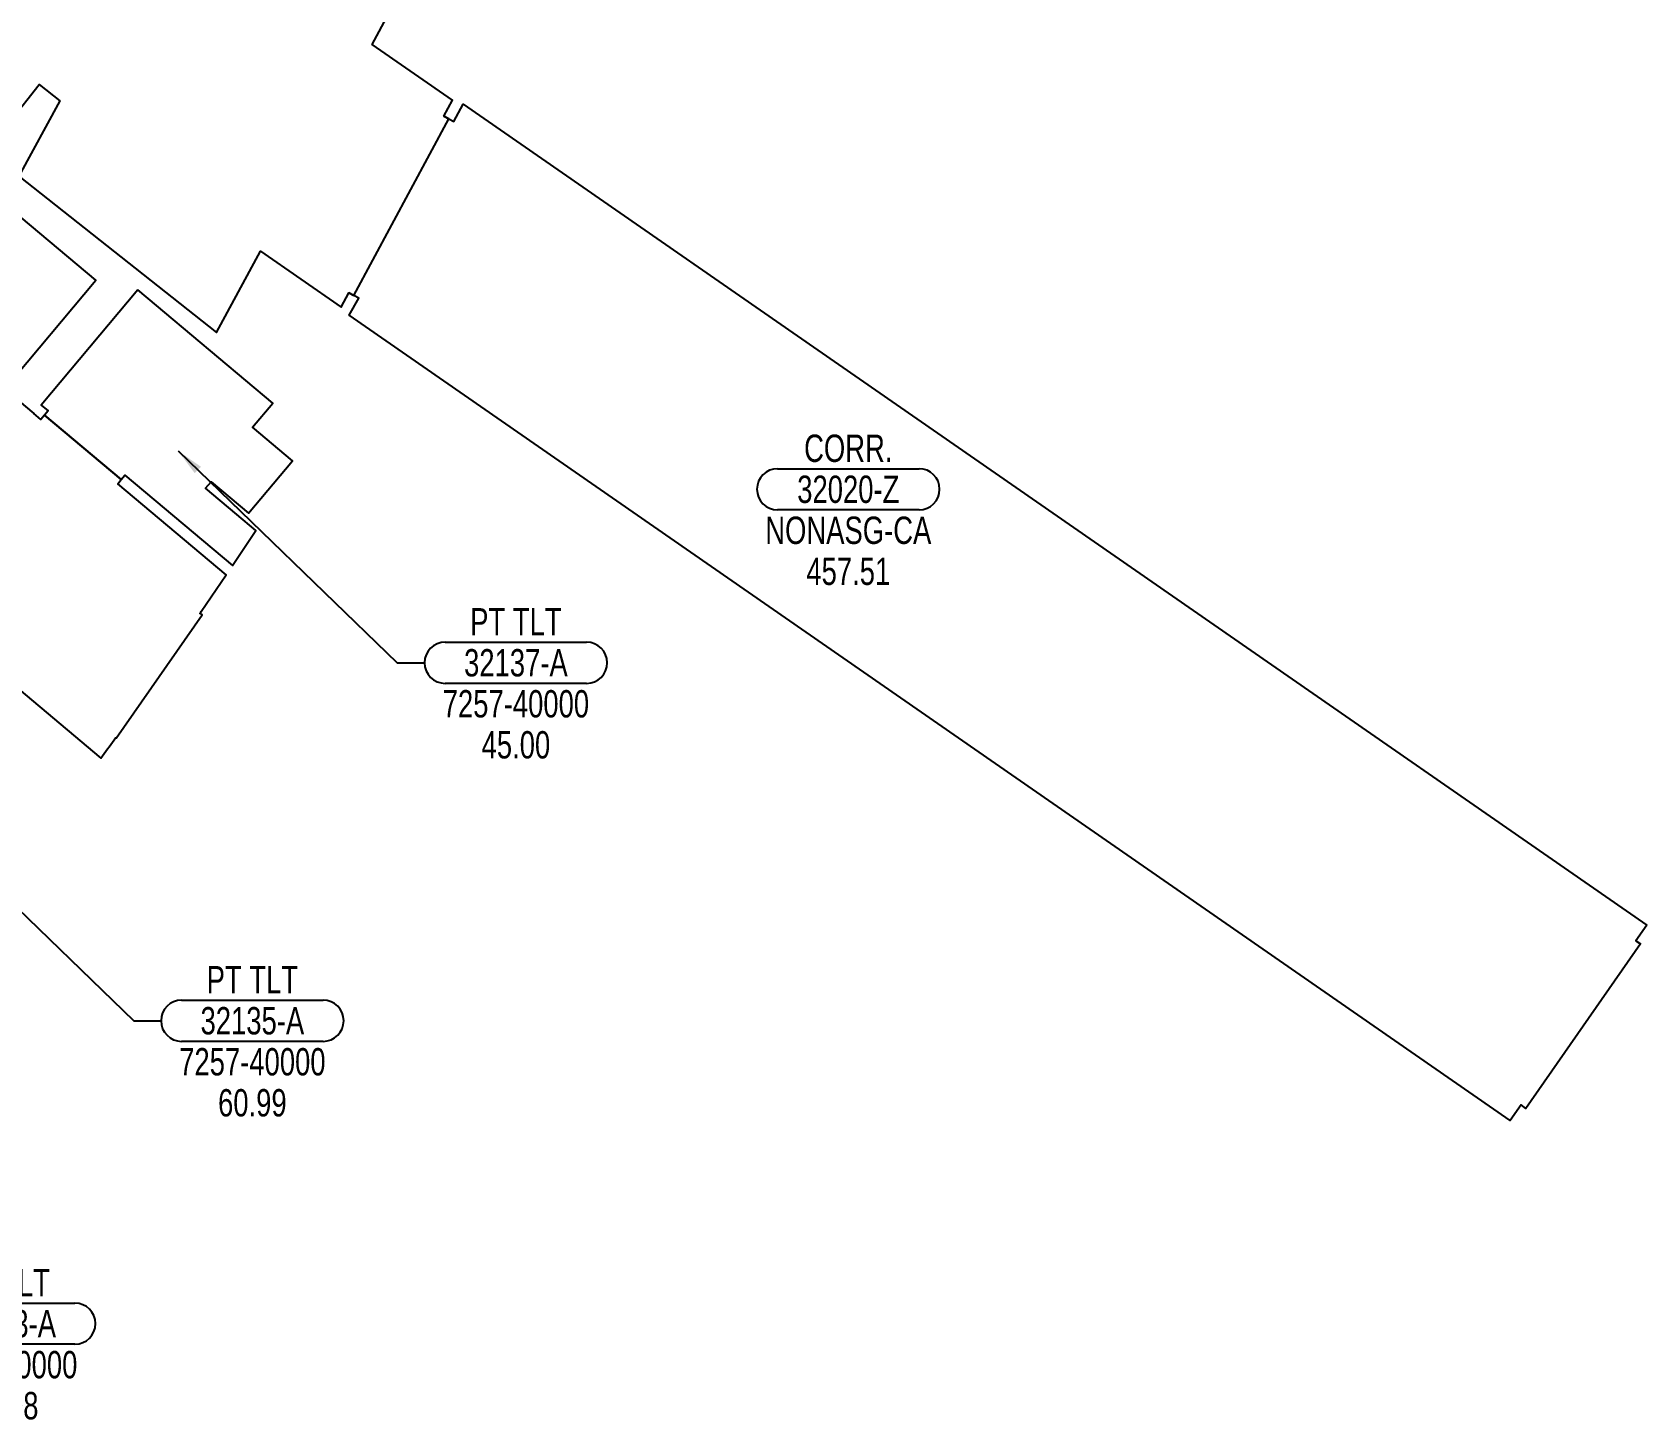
# Model space of a CAD drawing. Extents: x -1957 to 1851, y 4765 to 7321.
# Drawn here: x 1143 to 1851, y 5779 to 6388 of the extents above; entities that cross this region are included whole.
import ezdxf
from ezdxf.enums import TextEntityAlignment as Align

# ---------------------------------------------------------------- set-up
doc = ezdxf.new("R2010")
doc.units = 0
doc.header["$LTSCALE"] = 48
doc.header["$MEASUREMENT"] = 0
doc.layers.get('0').update_dxf_attribs({"linetype": 'CONTINUOUS'})
for name, color, linetype in [('AREA', 3, 'CONTINUOUS'), ('AREA2', 1, 'CONTINUOUS'), ('COSTC', 6, 'CONTINUOUS'), ('PLINE2', 5, 'CONTINUOUS'), ('ROOMNA', 4, 'CONTINUOUS'), ('ROOMNO', 4, 'CONTINUOUS'), ('ROOMOV', 4, 'CONTINUOUS')]:
    doc.layers.add(name, color=color, linetype=linetype)
doc.dimstyles.get("Standard").update_dxf_attribs({"dimtxt": 0.18, "dimasz": 12, "dimexe": 0.18, "dimexo": 0.0625, "dimgap": 0.09, "dimtad": 0, "dimtih": 1, "dimtoh": 1, "dimdec": 4, "dimzin": 0, "dimtxsty": 'STANDARD', "dimcen": 0.09, "dimazin": 3, "dimtfac": 1, "dimtdec": 4, "dimtofl": 0, "dimtmove": 0, "dimatfit": 3, "dimtolj": 1, "dimtzin": 0})

# ---------------------------------------------------------------- blocks, each defined once
blk = doc.blocks.new('ROOM')
at = {"layer": 'ROOMOV'}
for p, q in [((-31.04, 9.04), (31.04, 9.04)), ((31.04, -9.04), (-31.04, -9.04))]:
    blk.add_line(p, q, dxfattribs=at)
for centre, start, end in [((-31.04, 0), 90, 270), ((31.04, 0), 270, 90)]:
    blk.add_arc(centre, 9.04, start, end, dxfattribs=at)
at = {"width": 0.75, "flags": 1}
for tag, p in [('FLFIN', (-60, -36)), ('ICRA', (60, -36)), ('FLTYPE', (-60, -48)), ('USER1', (60, -48)), ('FLCOND', (-60, -60)), ('USER2', (60, -60)), ('WLFIN', (-60, -72)), ('SITE', (-24, -72)), ('UCODE', (24, -72)), ('USER3', (60, -72)), ('WLTYPE', (-60, -84)), ('BLDG', (-24, -84)), ('UDESC', (24, -84)), ('USER4', (60, -84)), ('WLCOND', (-60, -96)), ('FLR', (-24, -96)), ('FCODE', (24, -96)), ('USER5', (60, -96)), ('CLFIN', (-60, -108)), ('COSTCD', (-24, -108)), ('FDESC', (24, -108)), ('USER6', (60, -108)), ('CLTYPE', (-60, -120)), ('DEPTD', (-24, -120)), ('DIVISION', (24, -120)), ('USER7', (60, -120)), ('CLCOND', (-60, -132)), ('RDES', (-24, -132)), ('CONTACT', (24, -132)), ('USER8', (60, -132)), ('CLHT', (-60, -144)), ('CHDATE', (-24, -144)), ('OCCUP', (24, -144)), ('BLOCK', (60, -144)), ('BASE', (-60, -156)), ('CBACK', (-24, -156)), ('PRCONTACT', (24, -156)), ('BLOCK2', (60, -156))]:
    blk.add_attdef(tag, text='', height=6, dxfattribs=at).set_placement(p, align=Align.MIDDLE_CENTER)
at = {"layer": 'AREA', "width": 0.75}
blk.add_attdef('AREA', text='', height=12, dxfattribs=at).set_placement((0, -36), align=Align.MIDDLE_CENTER)
at = {"layer": 'AREA2', "width": 0.75}
blk.add_attdef('AREA2', text='', height=12, dxfattribs=at).set_placement((0, -36), align=Align.MIDDLE_CENTER)
at = {"layer": 'COSTC', "width": 0.75}
blk.add_attdef('COSTC', text='', height=12, dxfattribs=at).set_placement((0, -18), align=Align.MIDDLE_CENTER)
at = {"layer": 'ROOMNA', "width": 0.75}
for tag, p in [('RMNAA', (0, 54)), ('RMNAB', (0, 36)), ('RMNAC', (0, 18))]:
    blk.add_attdef(tag, text='', height=12, dxfattribs=at).set_placement(p, align=Align.MIDDLE_CENTER)
at = {"layer": 'ROOMNO', "width": 0.75}
blk.add_attdef('RMNU', text='', height=12, dxfattribs=at).set_placement((0, 0), align=Align.MIDDLE_CENTER)

msp = doc.modelspace()

# ---------------------------------------------------------------- linework, layer by layer
at = {"layer": 'PLINE2', "color": 6}
msp.add_lwpolyline([(1133.62, 6349.64), (1146.08, 6365.41), (1155.02, 6358.34), (1137.08, 6325.2), (1223.9, 6256.62), (1243.13, 6292.35), (1278.57, 6267.74), (1281.97, 6274.04), (1284.11, 6272.89), (1284.11, 6272.89), (1284.11, 6272.89), (1284.11, 6272.89), (1284.11, 6272.89), (1284.11, 6272.89), (1284.11, 6272.89), (1281.97, 6274.04), (1284.11, 6272.89), (1325.82, 6350.38), (1323.67, 6351.53), (1325.82, 6350.38), (1325.82, 6350.38), (1325.82, 6350.38), (1325.82, 6350.38), (1325.82, 6350.38), (1323.67, 6351.53), (1327.47, 6358.59), (1292.14, 6383.1), (1305.81, 6408.49)], dxfattribs=at)
msp.add_lwpolyline([(1131.49, 6104.7), (1173.11, 6069.78, 0.000887), (1178.88, 6077.83), (1178.89, 6077.82), (1179.51, 6078.74), (1179.77, 6078.56), (1217.49, 6132.64), (1216.52, 6133.31), (1216.94, 6133.93), (1217.08, 6134.13), (1228.05, 6150.31), (1180.5, 6190.2), (1182.07, 6192.07), (1148.36, 6220.35), (1146.8, 6218.49), (1143.73, 6221.06), (1143.77, 6221.1), (1130.94, 6231.86), (1170.93, 6279.53), (1051.52, 6379.72)], format="xyb", dxfattribs=at)
for points in [[(1851.49, 5996.43), (1846.78, 5989.65), (1848.79, 5988.26), (1798.47, 5916.07), (1796.32, 5917.56), (1791.62, 5910.78), (1282.1, 6264.17), (1286.26, 6271.73), (1284.11, 6272.89), (1325.82, 6350.38), (1327.97, 6349.22), (1332.03, 6356.78)], [(1189.29, 6275.35), (1146.87, 6224.79), (1149.93, 6222.22), (1148.36, 6220.35), (1182.07, 6192.07), (1183.64, 6193.94), (1230.8, 6154.37), (1241.16, 6169.66), (1235.52, 6174.4), (1235.51, 6174.4), (1219.04, 6188.23), (1221.45, 6191.1), (1237.93, 6177.27), (1257.21, 6200.25), (1239.59, 6215.03), (1248.51, 6225.66)]]:
    msp.add_lwpolyline(points, close=True, dxfattribs=at)

# ---------------------------------------------------------------- block references
at = {"layer": 'ROOMNO'}
ref = msp.add_blockref('ROOM', (1501.1, 6187.81), dxfattribs=at)
ref.add_attrib('RMNU', '32020-Z', dxfattribs={"height": 12, "width": 0.75}).set_placement((1501.1, 6187.81), align=Align.MIDDLE_CENTER)
ref.add_attrib('RMNAC', 'CORR.', dxfattribs={"layer": 'ROOMNA', "height": 12, "width": 0.75}).set_placement((1501.1, 6205.81), align=Align.MIDDLE_CENTER)
ref.add_attrib('COSTC', 'NONASG-CA', dxfattribs={"layer": 'COSTC', "height": 12, "width": 0.75}).set_placement((1501.1, 6169.81), align=Align.MIDDLE_CENTER)
ref.add_attrib('AREA2', '457.51', dxfattribs={"layer": 'AREA2', "height": 12, "width": 0.75}).set_placement((1501.1, 6151.81), align=Align.MIDDLE_CENTER)
ref = msp.add_blockref('ROOM', (1355.23, 6111.65), dxfattribs=at)
ref.add_attrib('RMNU', '32137-A', dxfattribs={"height": 12, "width": 0.75}).set_placement((1355.23, 6111.65), align=Align.MIDDLE_CENTER)
ref.add_attrib('RMNAC', 'PT TLT', dxfattribs={"layer": 'ROOMNA', "height": 12, "width": 0.75}).set_placement((1355.23, 6129.65), align=Align.MIDDLE_CENTER)
ref.add_attrib('COSTC', '7257-40000', dxfattribs={"layer": 'COSTC', "height": 12, "width": 0.75}).set_placement((1355.23, 6093.65), align=Align.MIDDLE_CENTER)
ref.add_attrib('AREA2', '45.00', dxfattribs={"layer": 'AREA2', "height": 12, "width": 0.75}).set_placement((1355.23, 6075.65), align=Align.MIDDLE_CENTER)
ref = msp.add_blockref('ROOM', (1239.58, 5954.52), dxfattribs=at)
ref.add_attrib('RMNU', '32135-A', dxfattribs={"height": 12, "width": 0.75}).set_placement((1239.58, 5954.52), align=Align.MIDDLE_CENTER)
ref.add_attrib('RMNAC', 'PT TLT', dxfattribs={"layer": 'ROOMNA', "height": 12, "width": 0.75}).set_placement((1239.58, 5972.52), align=Align.MIDDLE_CENTER)
ref.add_attrib('COSTC', '7257-40000', dxfattribs={"layer": 'COSTC', "height": 12, "width": 0.75}).set_placement((1239.58, 5936.52), align=Align.MIDDLE_CENTER)
ref.add_attrib('AREA2', '60.99', dxfattribs={"layer": 'AREA2', "height": 12, "width": 0.75}).set_placement((1239.58, 5918.52), align=Align.MIDDLE_CENTER)
ref = msp.add_blockref('ROOM', (1130.66, 5821.56), dxfattribs=at)
ref.add_attrib('RMNU', '32133-A', dxfattribs={"height": 12, "width": 0.75}).set_placement((1130.66, 5821.56), align=Align.MIDDLE_CENTER)
ref.add_attrib('RMNAC', 'PT TLT', dxfattribs={"layer": 'ROOMNA', "height": 12, "width": 0.75}).set_placement((1130.66, 5839.56), align=Align.MIDDLE_CENTER)
ref.add_attrib('COSTC', '7257-40000', dxfattribs={"layer": 'COSTC', "height": 12, "width": 0.75}).set_placement((1130.66, 5803.56), align=Align.MIDDLE_CENTER)
ref.add_attrib('AREA2', '53.08', dxfattribs={"layer": 'AREA2', "height": 12, "width": 0.75}).set_placement((1130.66, 5785.56), align=Align.MIDDLE_CENTER)

# ---------------------------------------------------------------- leaders
for points in [[(1207.03, 6204.61), (1303.15, 6111.65), (1315.15, 6111.65)], [(1091.38, 6047.48), (1187.5, 5954.52), (1199.5, 5954.52)]]:
    msp.add_leader(points, dimstyle='STANDARD', override={"dimgap": 12, "dimtad": 0}, dxfattribs=at)

doc.saveas('drawing.dxf')
